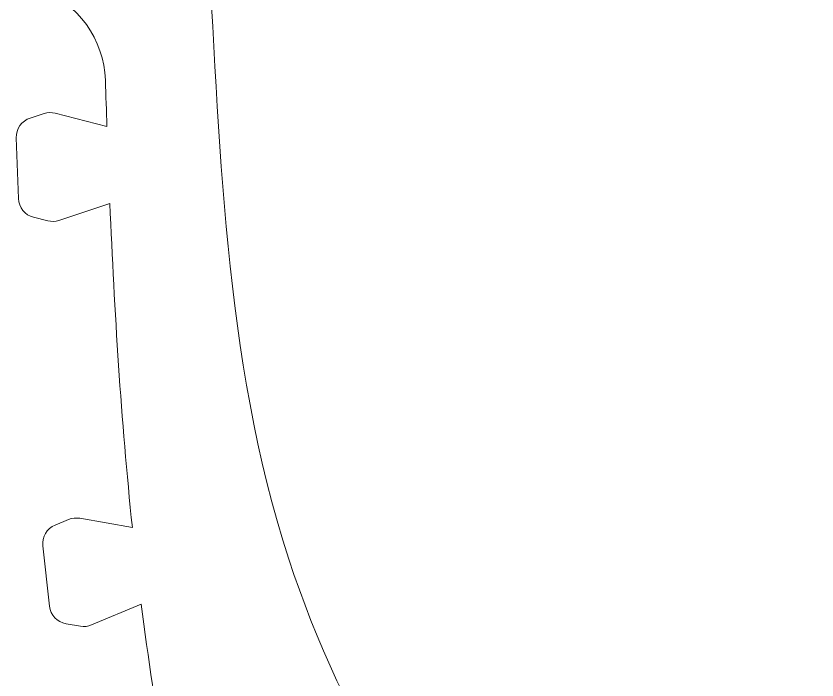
# Model space of a CAD drawing. Header units: millimetres. Extents: x -236 to 240, y -103 to 107.
# Drawn here: x -234.44 to -194.57, y 12.4 to 45.43 of the extents above; entities that cross this region are included whole.
import ezdxf

# ---------------------------------------------------------------- set-up
doc = ezdxf.new("R2010")
doc.units = ezdxf.units.MM
doc.header["$MEASUREMENT"] = 0
doc.layers.add('Layer 1', color=7, linetype='Continuous')

msp = doc.modelspace()

# ---------------------------------------------------------------- linework, layer by layer
at = {"layer": 'Layer 1', "color": 250, "lineweight": 9}
msp.add_open_spline([(-224.9375, 49.8522), (-224.2649, 39.3671), (-224.1467, 28.4802), (-220.864, 18.4167), (-220.864, 18.4167), (-218.1783, 10.1836), (-213.3745, 2.5017), (-207.2031, -3.6501), (-207.2031, -3.6501), (-201.9906, -8.8459), (-195.8024, -12.9502), (-189.2267, -16.1944), (-189.2267, -16.1944), (-176.9588, -22.2467), (-163.3418, -25.3058), (-149.6352, -25.3594)], degree=3, knots=[0, 0, 0, 0, 0.2, 0.2, 0.2, 0.2, 0.4, 0.4, 0.4, 0.4, 0.6, 0.6, 0.6, 0.6, 1, 1, 1, 1], dxfattribs=at)
for points in [[(-229.9879, 42.237), (-230.0518, 44.2769), (-231.3492, 46.0732), (-233.2656, 46.7752)], [(-229.9121, 39.9339), (-229.9387, 40.7015), (-229.9638, 41.4693), (-229.9879, 42.237)], [(-233.7311, 40.3582), (-234.155, 40.2204), (-234.4364, 39.8186), (-234.4212, 39.3732)], [(-233.7295, 40.3588), (-233.7295, 40.3588), (-233.7311, 40.3582), (-233.7311, 40.3582)], [(-233.7295, 40.3588), (-233.7295, 40.3588), (-233.0402, 40.5816), (-233.0402, 40.5816)], [(-232.4839, 40.5987), (-232.6672, 40.6457), (-232.8601, 40.6398), (-233.0402, 40.5816)], [(-232.4839, 40.5987), (-232.4839, 40.5987), (-229.9121, 39.9339), (-229.9121, 39.9339)], [(-234.4212, 39.3732), (-234.4212, 39.3732), (-234.3184, 36.3575), (-234.3184, 36.3575)], [(-234.3184, 36.3575), (-234.3032, 35.9114), (-233.9942, 35.5293), (-233.5611, 35.4213)], [(-232.3021, 35.2667), (-232.3021, 35.2667), (-229.7656, 36.1058), (-229.7656, 36.1058)], [(-229.7656, 36.1058), (-229.5386, 30.743), (-229.2085, 25.3488), (-228.6459, 19.9823)], [(-233.5611, 35.4213), (-233.5611, 35.4213), (-232.8582, 35.2459), (-232.8582, 35.2459)], [(-232.8582, 35.2459), (-232.6746, 35.2001), (-232.4818, 35.2073), (-232.3021, 35.2667)], [(-231.8217, 20.3838), (-231.8217, 20.3838), (-232.4925, 20.107), (-232.4925, 20.107)], [(-231.2667, 20.4442), (-231.4537, 20.4772), (-231.6462, 20.4562), (-231.8217, 20.3838)], [(-228.6459, 19.9823), (-228.6459, 19.9823), (-231.2667, 20.4442), (-231.2667, 20.4442)], [(-232.4925, 20.107), (-232.9045, 19.937), (-233.1543, 19.5148), (-233.1049, 19.0718)], [(-233.1049, 19.0718), (-233.1049, 19.0718), (-232.7706, 16.0729), (-232.7706, 16.0729)], [(-232.7706, 16.0729), (-232.7212, 15.6293), (-232.3837, 15.2722), (-231.9436, 15.1977)], [(-230.6764, 15.1404), (-230.6764, 15.1404), (-228.2052, 16.1747), (-228.2052, 16.1747)], [(-228.2052, 16.1747), (-227.5244, 10.8183), (-226.5797, 5.5038), (-225.2412, 0.2904)], [(-231.9436, 15.1977), (-231.9436, 15.1977), (-231.2293, 15.0769), (-231.2293, 15.0769)], [(-231.2293, 15.0769), (-231.0427, 15.0453), (-230.851, 15.0673), (-230.6764, 15.1404)]]:
    msp.add_open_spline(points, degree=3, dxfattribs=at)

doc.saveas('drawing.dxf')
